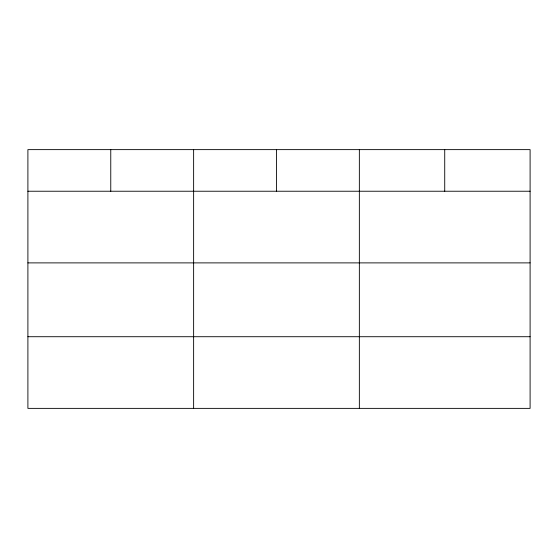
<?xml version="1.0" encoding="UTF-8"?>
<svg xmlns="http://www.w3.org/2000/svg" width="558" height="558" viewBox="0 0 558 558"><rect width="100%" height="100%" fill="white"/><g stroke="black" fill="none" stroke-linecap="round" stroke-linejoin="round"><path stroke-width="0.84" d="M530.1 262.888L530.1 149.628L27.9 149.628L27.9 408.372L530.1 408.372L530.1 262.888L27.9 262.888M27.9 191.234L530.1 191.234M27.9 336.718L530.1 336.718M444.726 149.628L444.726 191.234M359.352 149.628L359.352 408.372M276.489 149.628L276.489 191.234M193.626 149.628L193.626 408.372M110.763 149.628L110.763 191.234"/></g></svg>
